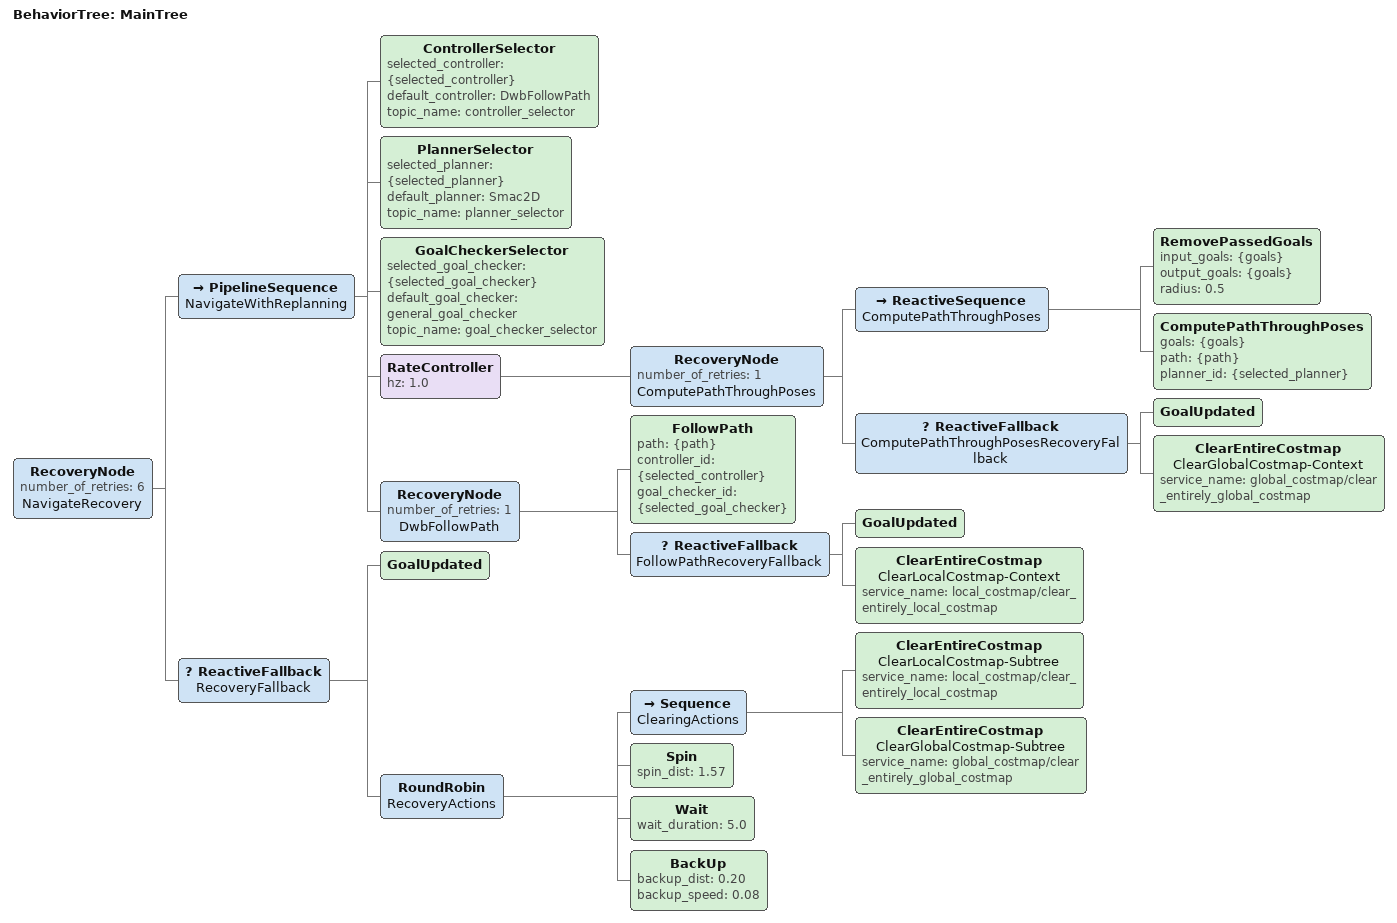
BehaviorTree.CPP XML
<root main_tree_to_execute="MainTree">
  <BehaviorTree ID="MainTree">
    <RecoveryNode number_of_retries="6" name="NavigateRecovery">
      <PipelineSequence name="NavigateWithReplanning">
        <ControllerSelector selected_controller="{selected_controller}"
          default_controller="DwbFollowPath" topic_name="controller_selector" />
        <PlannerSelector selected_planner="{selected_planner}" default_planner="Smac2D"
          topic_name="planner_selector" />
        <GoalCheckerSelector selected_goal_checker="{selected_goal_checker}"
          default_goal_checker="general_goal_checker" topic_name="goal_checker_selector" />
        <RateController hz="1.0">
          <RecoveryNode number_of_retries="1" name="ComputePathThroughPoses">
            <ReactiveSequence name="ComputePathThroughPoses">
              <RemovePassedGoals input_goals="{goals}" output_goals="{goals}" radius="0.5" />
              <ComputePathThroughPoses goals="{goals}" path="{path}" planner_id="{selected_planner}" />
            </ReactiveSequence>
            <ReactiveFallback name="ComputePathThroughPosesRecoveryFallback">
              <GoalUpdated />
              <ClearEntireCostmap name="ClearGlobalCostmap-Context"
                service_name="global_costmap/clear_entirely_global_costmap" />
            </ReactiveFallback>
          </RecoveryNode>
        </RateController>
        <RecoveryNode number_of_retries="1" name="DwbFollowPath">
          <FollowPath path="{path}" controller_id="{selected_controller}"
            goal_checker_id="{selected_goal_checker}" />
          <ReactiveFallback name="FollowPathRecoveryFallback">
            <GoalUpdated />
            <ClearEntireCostmap name="ClearLocalCostmap-Context"
              service_name="local_costmap/clear_entirely_local_costmap" />
          </ReactiveFallback>
        </RecoveryNode>
      </PipelineSequence>
      <ReactiveFallback name="RecoveryFallback">
        <GoalUpdated />
        <RoundRobin name="RecoveryActions">
          <Sequence name="ClearingActions">
            <ClearEntireCostmap name="ClearLocalCostmap-Subtree"
              service_name="local_costmap/clear_entirely_local_costmap" />
            <ClearEntireCostmap name="ClearGlobalCostmap-Subtree"
              service_name="global_costmap/clear_entirely_global_costmap" />
          </Sequence>
          <Spin spin_dist="1.57" />
          <Wait wait_duration="5.0" />
          <BackUp backup_dist="0.20" backup_speed="0.08" />
        </RoundRobin>
      </ReactiveFallback>
    </RecoveryNode>
  </BehaviorTree>
</root>
